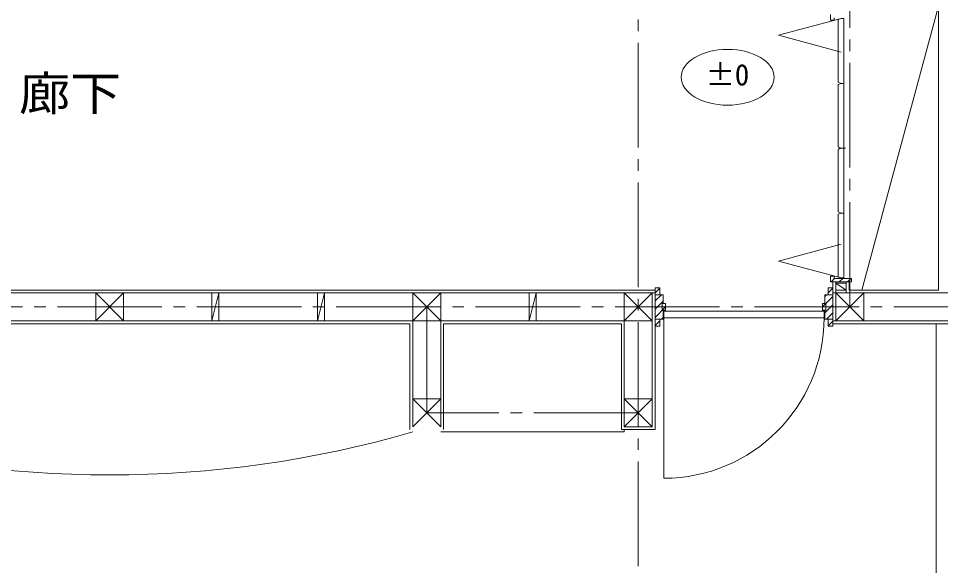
# Model space of a CAD drawing. Units: millimetres, scale not verified. Extents: x -10000 to 10000, y -6925 to 6925.
# Drawn here: x 1998 to 5966, y 554 to 2906 of the extents above; entities that cross this region are included whole.
import ezdxf
from ezdxf.enums import TextEntityAlignment as Align

# ---------------------------------------------------------------- set-up
doc = ezdxf.new("R2010")
doc.units = ezdxf.units.MM
doc.header["$LTSCALE"] = 50
doc.linetypes.add('CHAIN2', pattern=[12, 9, -1, 1, -1])
for name, color, linetype, lineweight in [('1-0', 5, 'CHAIN2', 9), ('1-1', 5, 'Continuous', 9), ('1-2', 5, 'Continuous', 9), ('1-3', 5, 'Continuous', 9), ('1-5', 5, 'Continuous', 9), ('1-A', 5, 'Continuous', 9), ('1-B', 5, 'Continuous', 9)]:
    doc.layers.add(name, color=color, linetype=linetype, lineweight=lineweight)
doc.styles.add('ＭＳ ゴシック', font='')
doc.styles.get('ＭＳ ゴシック').set_extended_font_data('MS Gothic')

msp = doc.modelspace()

# ---------------------------------------------------------------- linework, layer by layer
at = {"layer": '1-0'}
for p, q in [((5575.49, 1665.63), (5575.49, 3030.63)), ((-4434.51, 1665.63), (6485.49, 1665.63)), ((3755.49, 1210.63), (3755.49, 1665.63)), ((4665.49, 1210.63), (3755.49, 1210.63))]:
    msp.add_line(p, q, dxfattribs=at)
msp.add_lwpolyline([(-4434.51, -4249.37), (4665.49, -4249.37), (4665.49, 4850.63)], dxfattribs=at)
at = {"layer": '1-1'}
for p, q in [((5957.99, 2958.13), (5957.99, 1738.13)), ((5502.99, 1725.63), (5502.99, 1773.13)), ((5572.99, 1773.13), (5572.99, 1738.13)), ((5572.99, 1738.13), (5957.99, 1738.13)), ((3682.99, 1593.13), (3682.99, 1138.13)), ((3827.99, 1593.13), (4592.99, 1593.13)), ((3827.99, 1593.13), (3827.99, 1138.13)), ((4592.99, 1593.13), (4592.99, 1138.13)), ((5502.99, 1593.13), (6557.99, 1593.13)), ((4737.99, 1583.13), (4737.99, 1138.13)), ((4592.99, 1138.13), (4737.99, 1138.13))]:
    msp.add_line(p, q, dxfattribs=at)
for points in [[(952.99, 1283.13), (952.99, 1738.13), (4737.99, 1738.13)], [(1097.99, 1138.13), (1097.99, 1593.13), (3682.99, 1593.13)]]:
    msp.add_lwpolyline(points, dxfattribs=at)
at = {"layer": '1-2'}
for p, q in [((5515.49, 1605.63), (5515.49, 1773.13)), ((5560.49, 1768.13), (5515.49, 1768.13)), ((5560.49, 1738.13), (5515.49, 1768.13)), ((5560.49, 1773.13), (5560.49, 1725.63)), ((965.49, 1725.63), (4737.99, 1725.63)), ((2450.49, 1725.63), (2330.49, 1725.63)), ((2330.49, 1725.63), (2330.49, 1605.63)), ((2450.49, 1725.63), (2330.49, 1605.63)), ((2450.49, 1605.63), (2330.49, 1725.63)), ((2450.49, 1725.63), (3695.49, 1725.63)), ((2450.49, 1605.63), (2450.49, 1725.63)), ((2860.49, 1725.63), (2830.49, 1725.63)), ((2830.49, 1725.63), (2830.49, 1605.63)), ((2860.49, 1725.63), (2830.49, 1605.63)), ((2860.49, 1605.63), (2860.49, 1725.63)), ((3315.49, 1725.63), (3285.49, 1725.63)), ((3285.49, 1725.63), (3285.49, 1605.63)), ((3315.49, 1725.63), (3285.49, 1605.63)), ((3315.49, 1605.63), (3315.49, 1725.63)), ((3695.49, 1725.63), (3695.49, 1150.63)), ((3815.49, 1725.63), (3695.49, 1605.63)), ((3815.49, 1605.63), (3695.49, 1725.63)), ((3815.49, 1725.63), (4737.99, 1725.63)), ((3815.49, 1725.63), (3815.49, 1150.63)), ((4225.49, 1725.63), (4195.49, 1725.63)), ((4195.49, 1725.63), (4195.49, 1605.63)), ((4225.49, 1725.63), (4195.49, 1605.63)), ((4225.49, 1605.63), (4225.49, 1725.63)), ((4605.49, 1725.63), (4605.49, 1150.63)), ((4725.49, 1725.63), (4605.49, 1605.63)), ((4725.49, 1605.63), (4605.49, 1725.63)), ((4725.49, 1725.63), (4725.49, 1150.63)), ((5515.49, 1725.63), (5502.99, 1725.63)), ((5502.99, 1725.63), (6545.49, 1725.63)), ((5560.49, 1738.13), (5515.49, 1738.13)), ((5635.49, 1605.63), (5515.49, 1725.63)), ((965.49, 1605.63), (4725.49, 1605.63)), ((1085.49, 1605.63), (2330.49, 1605.63)), ((2330.49, 1605.63), (2450.49, 1605.63)), ((2450.49, 1605.63), (3695.49, 1605.63)), ((2830.49, 1605.63), (2860.49, 1605.63)), ((3285.49, 1605.63), (3315.49, 1605.63)), ((4195.49, 1605.63), (4225.49, 1605.63)), ((5502.99, 1605.63), (5970.49, 1605.63)), ((5502.99, 1605.63), (6545.49, 1605.63)), ((5515.49, 1605.63), (5635.49, 1605.63)), ((3695.49, 1270.63), (3695.49, 1150.63)), ((3815.49, 1270.63), (3695.49, 1270.63)), ((3815.49, 1270.63), (3695.49, 1150.63)), ((3815.49, 1150.63), (3695.49, 1270.63)), ((3815.49, 1150.63), (3815.49, 1270.63)), ((4605.49, 1270.63), (4605.49, 1150.63)), ((4725.49, 1270.63), (4605.49, 1270.63)), ((4725.49, 1270.63), (4605.49, 1150.63)), ((4725.49, 1150.63), (4605.49, 1270.63)), ((4725.49, 1150.63), (4725.49, 1270.63)), ((4605.49, 1150.63), (4725.49, 1150.63))]:
    msp.add_line(p, q, dxfattribs=at)
for points in [[(3695.49, 1605.63), (3815.49, 1605.63), (3815.49, 1725.63), (3695.49, 1725.63)], [(4605.49, 1605.63), (4725.49, 1605.63), (4725.49, 1725.63), (4605.49, 1725.63)]]:
    msp.add_lwpolyline(points, close=True, dxfattribs=at)
for points in [[(5635.49, 1725.63), (5515.49, 1725.63), (5515.49, 1605.63)], [(5635.49, 1605.63), (5635.49, 1725.63), (5515.49, 1605.63)]]:
    msp.add_lwpolyline(points, dxfattribs=at)
at = {"layer": '1-3'}
for p, q in [((5537.99, 2905.63), (5268.73, 2833.48)), ((5492.99, 2923.13), (5492.99, 2898.13)), ((5507.99, 2898.13), (5492.99, 2898.13)), ((5507.99, 2908.13), (5507.99, 2898.13)), ((5537.99, 2905.63), (5525.49, 2900.63)), ((5525.49, 2631.88), (5525.49, 2900.63)), ((5550.49, 2905.63), (5537.99, 2905.63)), ((5550.49, 1790.63), (5550.49, 2905.63)), ((5268.73, 2833.48), (5537.99, 2761.33)), ((5537.99, 2626.88), (5525.49, 2631.88)), ((5525.49, 2353.13), (5525.49, 2621.88)), ((5537.99, 2348.13), (5525.49, 2353.13)), ((5537.99, 2348.13), (5525.49, 2343.13)), ((5525.49, 2074.38), (5525.49, 2343.13)), ((5527.99, 2348.13), (5557.99, 2348.13)), ((5550.49, 2348.13), (5537.99, 2348.13)), ((5537.99, 2069.38), (5525.49, 2074.38)), ((5525.49, 1795.63), (5525.49, 2064.38)), ((5507.99, 1798.13), (5492.99, 1798.13)), ((5492.99, 1773.13), (5492.99, 1798.13)), ((5495.13, 1773.13), (5510.13, 1788.13)), ((5507.99, 1788.13), (5507.99, 1798.13)), ((5537.99, 1790.63), (5525.49, 1795.63)), ((5530.49, 1773.13), (5545.49, 1788.13)), ((5550.49, 1790.63), (5537.99, 1790.63)), ((5565.84, 1773.13), (5580.84, 1788.13)), ((4737.99, 1583.13), (4737.99, 1748.13)), ((4737.99, 1748.13), (4757.99, 1748.13)), ((4737.99, 1583.13), (4737.99, 1748.13)), ((4737.99, 1726.69), (4757.99, 1746.69)), ((4757.99, 1718.13), (4757.99, 1748.13)), ((5482.99, 1718.13), (5482.99, 1748.13)), ((5502.99, 1748.13), (5482.99, 1748.13)), ((5582.99, 1773.13), (5492.99, 1773.13)), ((5502.99, 1583.13), (5502.99, 1748.13)), ((5502.99, 1748.13), (5502.99, 1583.13)), ((4772.99, 1718.13), (4737.99, 1718.13)), ((4737.99, 1691.34), (4764.77, 1718.13)), ((4772.99, 1680.13), (4772.99, 1718.13)), ((5457.99, 1665.63), (5502.99, 1710.63)), ((5467.99, 1680.13), (5467.99, 1718.13)), ((5467.99, 1718.13), (5502.99, 1718.13)), ((5467.99, 1710.98), (5475.13, 1718.13)), ((5482.99, 1725.98), (5502.99, 1745.98)), ((4737.99, 1655.98), (4772.99, 1690.98)), ((4767.99, 1680.13), (4782.99, 1680.13)), ((4767.99, 1651.13), (4767.99, 1680.13)), ((4782.99, 1651.13), (4782.99, 1680.13)), ((5472.99, 1680.13), (5457.99, 1680.13)), ((5457.99, 1651.13), (5457.99, 1680.13)), ((5467.99, 1640.27), (5502.99, 1675.27)), ((5472.99, 1651.13), (5472.99, 1680.13)), ((4737.99, 1620.63), (4782.99, 1665.63)), ((4767.99, 1651.13), (4782.99, 1651.13)), ((4772.99, 1613.13), (4772.99, 1651.13)), ((4775.99, 929.13), (4775.99, 1648.13)), ((5472.99, 1651.13), (5457.99, 1651.13)), ((5467.99, 1613.13), (5467.99, 1651.13)), ((5476.2, 1613.13), (5502.99, 1639.91)), ((4772.99, 1613.13), (4737.99, 1613.13)), ((4737.99, 1585.27), (4757.99, 1605.27)), ((4757.99, 1613.13), (4757.99, 1583.13)), ((4765.84, 1613.13), (4772.99, 1620.27)), ((4775.99, 1618.13), (4775.99, 929.13)), ((5467.99, 1613.13), (5502.99, 1613.13)), ((5482.99, 1613.13), (5482.99, 1583.13)), ((5482.99, 1584.56), (5502.99, 1604.56)), ((4737.99, 1583.13), (4757.99, 1583.13)), ((5502.99, 1583.13), (5482.99, 1583.13))]:
    msp.add_line(p, q, dxfattribs=at)
for points in [[(5550.49, 2626.88), (5537.99, 2626.88), (5525.49, 2621.88)], [(5550.49, 2069.38), (5537.99, 2069.38), (5525.49, 2064.38)], [(5537.99, 1790.63), (5268.73, 1862.77), (5537.99, 1934.92)], [(5582.99, 1773.13), (5582.99, 1788.13), (5507.99, 1788.13)], [(4775.99, 1618.13), (5464.99, 1618.13), (5464.99, 1648.13), (4775.99, 1648.13)]]:
    msp.add_lwpolyline(points, dxfattribs=at)
msp.add_arc((4775.99, 1618.13), 689, 270, 0, dxfattribs=at)
at = {"layer": '1-5'}
for p in [(3815.49, 1128.13), (4605.49, 1138.13)]:
    msp.add_line(p, (4605.49, 1128.13), dxfattribs=at)
msp.add_lwpolyline([(5957.99, -549.37), (5947.99, -549.37), (5947.99, 1593.13)], dxfattribs=at)
msp.add_arc((2390.49, 5638.4), 4695.27, 253.86275, 286.13725, dxfattribs=at)
at = {"layer": '1-B'}
msp.add_line((5957.99, 2958.13), (5627.99, 1738.13), dxfattribs=at)
msp.add_ellipse((5050.02, 2653), major_axis=(200, 0), ratio=0.6, dxfattribs=at)

# ---------------------------------------------------------------- texts
at = {"layer": '1-A', "style": 'ＭＳ ゴシック', "width": 1.1}
msp.add_text('廊下', height=146.6, dxfattribs=at).set_placement((2000.49, 2466.4), align=Align.BOTTOM_LEFT)
at = {"layer": '1-B', "style": 'ＭＳ ゴシック'}
msp.add_text('±0', height=91.64, dxfattribs=at).set_placement((4956.27, 2590.5), align=Align.BOTTOM_LEFT)

doc.saveas('drawing.dxf')
